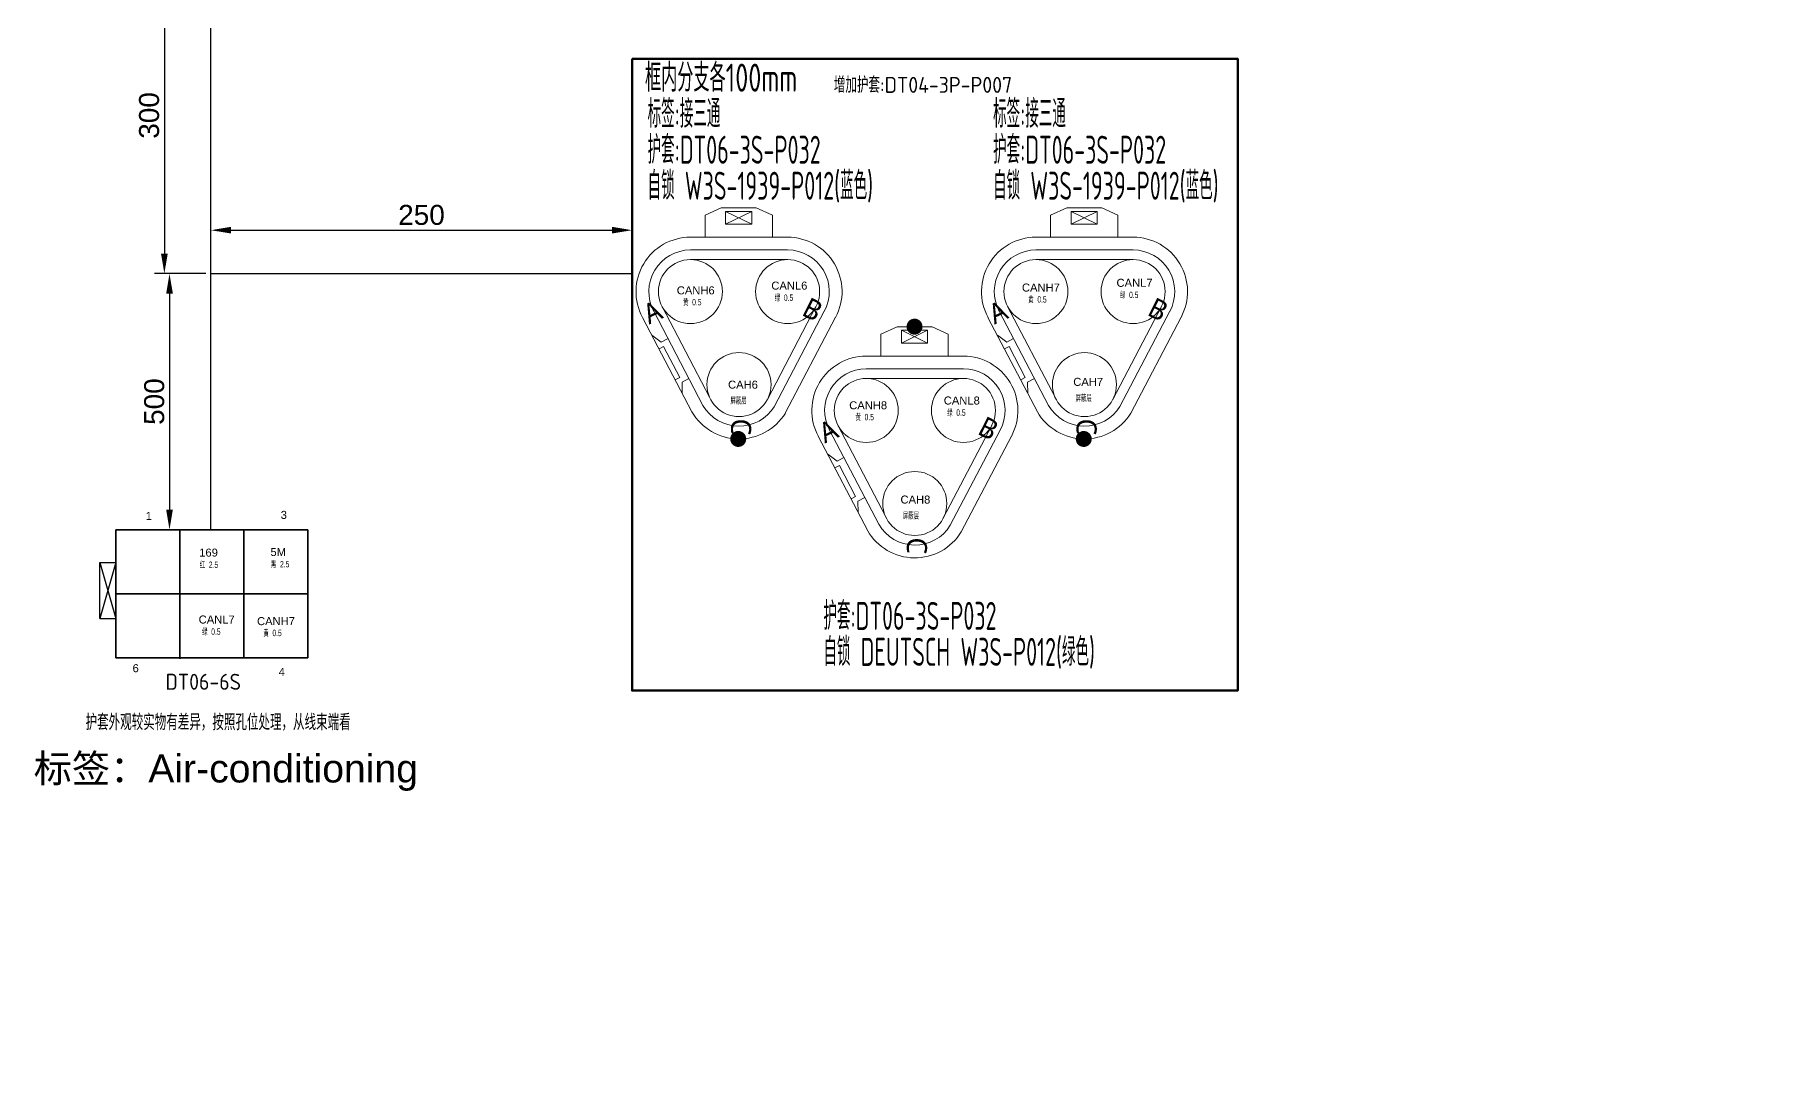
# Model space of a CAD drawing. Header units: millimetres. Extents: x 1638 to 3450, y 1129 to 2069.
# Drawn here: x 2675.9 to 2892.1, y 1257.7 to 1386.2 of the extents above; entities that cross this region are included whole.
import ezdxf

# ---------------------------------------------------------------- set-up
doc = ezdxf.new("R2010")
doc.units = ezdxf.units.MM
for name, color, linetype, lineweight in [('1轮廓实线层', 7, 'Continuous', 50), ('AM60', 3, 'Continuous', 25), ('护套层', 3, 'Continuous', 0)]:
    doc.layers.add(name, color=color, linetype=linetype, lineweight=lineweight)
doc.layers.add('孔名层', color=1, linetype='Continuous')
doc.layers.add('线色线径', color=1, linetype='Continuous')
doc.styles.add('ISO Proportional', font='isocp.shx', dxfattribs={"bigfont": 'gbcbig.shx'})
doc.styles.get("Standard").update_dxf_attribs({"font": 'arial.ttf'})
doc.styles.add('TH_GBDIM', font='gbenor.shx', dxfattribs={"width": 0.8, "bigfont": 'gbcbig.shx'})
doc.styles.add('孔名字体', font='', dxfattribs={"height": 5, "bigfont": 'gbcbig.shx'})
doc.styles.add('技术要求及剖视用', font='gbenor.shx', dxfattribs={"width": 0.7, "bigfont": 'gbcbig.shx'})
doc.styles.get('孔名字体').set_extended_font_data('Microsoft YaHei')
doc.dimstyles.new('ISO-25', dxfattribs={"dimtxt": 2.5, "dimasz": 2.5, "dimexe": 1.25, "dimexo": 0.625, "dimtad": 1, "dimtxsty": 'Standard', "dimcen": 2.5, "dimadec": 0, "dimazin": 0, "dimtfac": 1, "dimtmove": 0, "dimatfit": 3, "dimfxl": 1, "dimarcsym": 0})

# ---------------------------------------------------------------- blocks, each defined once
blk = doc.blocks.new('A$C21147477')
at = {"color": 3}
for p, q in [((2.01, 12.02), (2.01, 20.02)), ((2.01, 20.02), (2.01, 12.02)), ((2.01, 12.02), (2.01, 20.02)), ((2.01, 20.02), (2.01, 12.02)), ((2.01, 20.02), (2.01, 12.02)), ((18.01, 20.02), (2.01, 20.02)), ((2.01, 20.02), (18.01, 20.02)), ((10.01, 3.87), (10.01, 20.02)), ((10.01, 20.02), (10.01, 3.87)), ((10.01, 3.87), (10.01, 20.02)), ((10.01, 20.02), (10.01, 3.87)), ((10.01, 20.02), (10.01, 3.87)), ((10.01, 3.87), (10.01, 20.02)), ((10.01, 20.02), (10.01, 3.87)), ((10.01, 3.87), (10.01, 20.02)), ((10.01, 20.02), (10.01, 3.87)), ((10.01, 20.02), (10.01, 3.87)), ((10.01, 3.87), (10.01, 20.02)), ((10.01, 20.02), (10.01, 3.87)), ((10.01, 3.87), (10.01, 20.02)), ((10.01, 20.02), (10.01, 3.87)), ((10.01, 20.02), (10.01, 4.02)), ((18.01, 12.02), (18.01, 20.02)), ((18.01, 20.02), (18.01, 12.02)), ((18.01, 12.02), (18.01, 20.02)), ((18.01, 20.02), (18.01, 12.02)), ((18.01, 20.02), (18.01, 12.02)), ((18.01, 12.02), (18.01, 20.02)), ((18.01, 20.02), (18.01, 12.02)), ((18.01, 12.02), (18.01, 20.02)), ((18.01, 20.02), (18.01, 12.02)), ((18.01, 20.02), (18.01, 12.02)), ((26.01, 20.02), (18.01, 20.02)), ((18.01, 20.02), (26.01, 20.02)), ((26.01, 12.02), (26.01, 20.02)), ((26.01, 20.02), (26.01, 12.02)), ((26.01, 12.02), (26.01, 20.02)), ((26.01, 20.02), (26.01, 12.02)), ((26.01, 20.02), (26.01, 12.02)), ((0, 15.94), (2, 8.94)), ((0, 8.94), (0, 15.94)), ((0, 15.94), (2, 15.94)), ((2, 15.94), (0, 8.94)), ((2.01, 4.02), (2.01, 12.02)), ((2.01, 12.02), (2.01, 4.02)), ((2.01, 4.02), (2.01, 12.02)), ((2.01, 12.02), (2.01, 4.02)), ((2.01, 12.02), (2.01, 4.02)), ((10.01, 12.02), (2.01, 12.02)), ((2.01, 12.02), (10.01, 12.02)), ((10.01, 12.02), (2.01, 12.02)), ((2.01, 12.02), (10.01, 12.02)), ((2.01, 12.02), (10.01, 12.02)), ((18.01, 12.02), (10.01, 12.02)), ((10.01, 12.02), (18.01, 12.02)), ((18.01, 12.02), (10.01, 12.02)), ((10.01, 12.02), (18.01, 12.02)), ((10.01, 12.02), (18.01, 12.02)), ((18.01, 4.02), (18.01, 12.02)), ((18.01, 12.02), (18.01, 4.02)), ((18.01, 4.02), (18.01, 12.02)), ((18.01, 12.02), (18.01, 4.02)), ((18.01, 12.02), (18.01, 4.02)), ((18.01, 4.02), (18.01, 12.02)), ((18.01, 12.02), (18.01, 4.02)), ((18.01, 4.02), (18.01, 12.02)), ((18.01, 12.02), (18.01, 4.02)), ((18.01, 12.02), (18.01, 4.02)), ((26.01, 12.02), (18.01, 12.02)), ((18.01, 12.02), (26.01, 12.02)), ((26.01, 12.02), (18.01, 12.02)), ((18.01, 12.02), (26.01, 12.02)), ((18.01, 12.02), (26.01, 12.02)), ((26.01, 4.02), (26.01, 12.02)), ((26.01, 12.02), (26.01, 4.02)), ((26.01, 4.02), (26.01, 12.02)), ((26.01, 12.02), (26.01, 4.02)), ((26.01, 12.02), (26.01, 4.02)), ((0, 8.94), (2, 8.94)), ((10.01, 4.02), (2.01, 4.02)), ((2.01, 4.02), (10.01, 4.02)), ((2.01, 4.02), (10.01, 4.02)), ((18.01, 4.02), (10.01, 4.02)), ((10.01, 4.02), (18.01, 4.02)), ((10.01, 4.02), (18.01, 4.02)), ((26.01, 4.02), (18.01, 4.02)), ((18.01, 4.02), (26.01, 4.02)), ((18.01, 4.02), (26.01, 4.02))]:
    blk.add_line(p, q, dxfattribs=at)
at = {"layer": 'AM60', "color": 3, "style": 'ISO Proportional'}
blk.add_text('DT06-6S', height=2, dxfattribs=at).set_placement((8.22, 0.01))
blk = doc.blocks.new('A$C5ac91eaa')
blk.add_blockref('A$C21147477', (0, 0))
at = {"layer": 'AM60', "color": 1}
for s, p in [('1', (5.75, 21.25)), ('3', (22.62, 21.38)), ('6', (4.11, 2.21)), ('4', (22.36, 1.74))]:
    blk.add_text(s, height=1, dxfattribs=at).set_placement(p)
blk = doc.blocks.new('DT06-3S-P032-Out21521105156')
for p, q in [((-29.33, -14.82), (-27.31, -13.9)), ((-29.33, -17.58), (-29.33, -14.82)), ((-27.31, -13.9), (-22.94, -13.9)), ((-23.49, -14.35), (-26.76, -15.95)), ((-26.76, -14.35), (-23.49, -15.95)), ((-22.94, -13.9), (-20.92, -14.82)), ((-20.92, -17.58), (-20.92, -14.82)), ((-31.24, -17.58), (-19.01, -17.58)), ((-31.16, -19.18), (-19.01, -19.18)), ((-28.12, -17.58), (-29.33, -17.58)), ((-22.13, -17.58), (-20.92, -17.58)), ((-31.16, -20.38), (-19, -20.38)), ((-37.15, -27.61), (-30.97, -39.42)), ((-35.74, -26.85), (-29.59, -38.61)), ((-34.71, -26.23), (-28.76, -37.59)), ((-15.47, -26.24), (-21.54, -37.86)), ((-14.43, -26.82), (-20.66, -38.73)), ((-13.02, -27.58), (-19.3, -39.57)), ((-34.8, -30.7), (-35.98, -29.85)), ((-33.95, -30.26), (-34.8, -30.7)), ((-34.51, -31.26), (-35.08, -31.56)), ((-34.51, -31.26), (-32.5, -35.14)), ((-32.5, -35.14), (-33.06, -35.43)), ((-31.35, -35.26), (-32.21, -35.7)), ((-32.21, -35.7), (-32.17, -37.13))]:
    blk.add_line(p, q)
blk.add_lwpolyline([(-26.76, -14.35), (-23.49, -14.35), (-23.49, -15.95), (-26.76, -15.95)], close=True)
for centre in [(-31.16, -24.38), (-19.01, -24.38), (-25.09, -36.01)]:
    blk.add_circle(centre, 4)
for centre, radius, start, end in [((-31.16, -24.38), 6.8, 90, 208.4025), ((-31.16, -24.38), 5.2, 90, 208.4025), ((-19.01, -24.38), 6.8, 331.5975, 90), ((-19.01, -24.38), 5.2, 331.5975, 90), ((-25.09, -36.01), 5.2, 210, 328.4025), ((-25.09, -36.01), 6.8, 210, 328.4025)]:
    blk.add_arc(centre, radius, start, end)
at = {"layer": '孔名层', "style": '孔名字体'}
for s, rotation, p in [('A', 24.8528, (-36.33, -28.52)), ('B', 333.3512, (-17.4, -27.25)), ('C', 268.5587, (-26.04, -40.23))]:
    blk.add_text(s, height=2.5, rotation=rotation, dxfattribs=at).set_placement(p)
at = {"layer": '护套层', "style": '技术要求及剖视用', "width": 0.67}
for tag, p, flags in [('备注', (11.43, 11.35), 8), ('标号', (11.43, 7.35), 8), ('功能', (10.93, 3.35), 8), ('英文功能', (10.93, -0.65), 8), ('编号', (-0.07, -4.65), 8), ('护套号', (10.93, -4.65), 8), ('颜色', (31.93, -4.65), 9), ('厂家', (33.93, -4.65), 9), ('端子', (35.93, -4.65), 9), ('统计到BOM', (31.93, -6.65), 9), ('客户代号', (-0.07, -8.65), 8), ('配件', (10.93, -8.65), 8), ('配置', (31.93, -8.65), 9), ('编码', (33.93, -8.65), 9), ('防水栓', (35.93, -8.65), 9), ('工序', (31.93, -10.65), 9), ('工位', (33.93, -10.65), 9), ('设计软件', (38.69, -10.65), 9), ('附件', (10.93, -12.65), 8), ('视图', (31.93, -12.65), 9), ('方向', (33.93, -12.65), 9), ('盲栓', (35.93, -12.65), 9)]:
    blk.add_attdef(tag, p, '', height=3.5, dxfattribs=dict(at, flags=flags))
blk = doc.blocks.new('DT06-3S-P032-Out21521105310')
for p, q in [((-29.33, -14.82), (-27.31, -13.9)), ((-29.33, -17.58), (-29.33, -14.82)), ((-27.31, -13.9), (-22.94, -13.9)), ((-23.49, -14.35), (-26.76, -15.95)), ((-26.76, -14.35), (-23.49, -15.95)), ((-22.94, -13.9), (-20.92, -14.82)), ((-20.92, -17.58), (-20.92, -14.82)), ((-31.24, -17.58), (-19.01, -17.58)), ((-31.16, -19.18), (-19.01, -19.18)), ((-28.12, -17.58), (-29.33, -17.58)), ((-22.13, -17.58), (-20.92, -17.58)), ((-31.16, -20.38), (-19, -20.38)), ((-37.15, -27.61), (-30.97, -39.42)), ((-35.74, -26.85), (-29.59, -38.61)), ((-34.71, -26.23), (-28.76, -37.59)), ((-15.47, -26.24), (-21.54, -37.86)), ((-14.43, -26.82), (-20.66, -38.73)), ((-13.02, -27.58), (-19.3, -39.57)), ((-34.8, -30.7), (-35.98, -29.85)), ((-33.95, -30.26), (-34.8, -30.7)), ((-34.51, -31.26), (-35.08, -31.56)), ((-34.51, -31.26), (-32.5, -35.14)), ((-32.5, -35.14), (-33.06, -35.43)), ((-31.35, -35.26), (-32.21, -35.7)), ((-32.21, -35.7), (-32.17, -37.13))]:
    blk.add_line(p, q)
blk.add_lwpolyline([(-26.76, -14.35), (-23.49, -14.35), (-23.49, -15.95), (-26.76, -15.95)], close=True)
for centre in [(-31.16, -24.38), (-19.01, -24.38), (-25.09, -36.01)]:
    blk.add_circle(centre, 4)
for centre, radius, start, end in [((-31.16, -24.38), 6.8, 90, 208.4025), ((-31.16, -24.38), 5.2, 90, 208.4025), ((-19.01, -24.38), 6.8, 331.5975, 90), ((-19.01, -24.38), 5.2, 331.5975, 90), ((-25.09, -36.01), 5.2, 210, 328.4025), ((-25.09, -36.01), 6.8, 210, 328.4025)]:
    blk.add_arc(centre, radius, start, end)
at = {"layer": '孔名层', "style": '孔名字体'}
for s, rotation, p in [('A', 24.8528, (-36.33, -28.52)), ('B', 333.3512, (-17.4, -27.25)), ('C', 268.5587, (-26.04, -40.23))]:
    blk.add_text(s, height=2.5, rotation=rotation, dxfattribs=at).set_placement(p)
at = {"layer": '护套层', "style": '技术要求及剖视用', "width": 0.67}
for tag, p, flags in [('备注', (11.43, 11.35), 8), ('标号', (11.43, 7.35), 8), ('功能', (10.93, 3.35), 8), ('英文功能', (10.93, -0.65), 8), ('编号', (-0.07, -4.65), 8), ('护套号', (10.93, -4.65), 8), ('颜色', (31.93, -4.65), 9), ('厂家', (33.93, -4.65), 9), ('端子', (35.93, -4.65), 9), ('统计到BOM', (31.93, -6.65), 9), ('客户代号', (-0.07, -8.65), 8), ('配件', (10.93, -8.65), 8), ('配置', (31.93, -8.65), 9), ('编码', (33.93, -8.65), 9), ('防水栓', (35.93, -8.65), 9), ('工序', (31.93, -10.65), 9), ('工位', (33.93, -10.65), 9), ('设计软件', (38.69, -10.65), 9), ('附件', (10.93, -12.65), 8), ('视图', (31.93, -12.65), 9), ('方向', (33.93, -12.65), 9), ('盲栓', (35.93, -12.65), 9)]:
    blk.add_attdef(tag, p, '', height=3.5, dxfattribs=dict(at, flags=flags))
blk = doc.blocks.new('*D268')
at = {"color": 0, "lineweight": -2, "transparency": 16777216}
for p, q in [((2697.32, 1395.89), (2690.87, 1395.89)), ((2692.12, 1393.39), (2692.12, 1358.85)), ((2697.32, 1356.35), (2690.87, 1356.35))]:
    blk.add_line(p, q, dxfattribs=at)
at = {"color": 0, "transparency": 16777216}
for points in [[(2691.7, 1393.39), (2692.54, 1393.39), (2692.12, 1395.89)], [(2691.7, 1358.85), (2692.54, 1358.85), (2692.12, 1356.35)]]:
    blk.add_solid(points, dxfattribs=at)
at = {"layer": 'Defpoints', "color": 0, "transparency": 16777216}
for p in [(2697.94, 1395.89), (2692.12, 1356.35), (2697.94, 1356.35)]:
    blk.add_point(p, dxfattribs=at)
at = {"color": 3, "transparency": 16777216, "insert": (2690.22, 1376.12), "char_height": 2.5, "attachment_point": 5, "rotation": 90}
blk.add_mtext('300', dxfattribs=at)
blk = doc.blocks.new('*D269')
at = {"color": 0, "lineweight": -2, "transparency": 16777216}
for p, q in [((2697.32, 1356.35), (2691.51, 1356.35)), ((2692.76, 1353.85), (2692.76, 1326.82)), ((2697.32, 1324.32), (2691.51, 1324.32))]:
    blk.add_line(p, q, dxfattribs=at)
at = {"color": 0, "transparency": 16777216}
for points in [[(2692.35, 1353.85), (2693.18, 1353.85), (2692.76, 1356.35)], [(2692.35, 1326.82), (2693.18, 1326.82), (2692.76, 1324.32)]]:
    blk.add_solid(points, dxfattribs=at)
at = {"layer": 'Defpoints', "color": 0, "transparency": 16777216}
for p in [(2697.94, 1356.35), (2692.76, 1324.32), (2697.94, 1324.32)]:
    blk.add_point(p, dxfattribs=at)
at = {"color": 6, "transparency": 16777216, "insert": (2690.86, 1340.34), "char_height": 2.5, "attachment_point": 5, "rotation": 90}
blk.add_mtext('500', dxfattribs=at)
blk = doc.blocks.new('*D270')
at = {"color": 0, "lineweight": -2, "transparency": 16777216}
for p, q in [((2697.94, 1356.98), (2697.94, 1363.02)), ((2700.44, 1361.77), (2748.06, 1361.77)), ((2750.56, 1356.98), (2750.56, 1363.02))]:
    blk.add_line(p, q, dxfattribs=at)
at = {"color": 0, "transparency": 16777216}
for points in [[(2700.44, 1362.19), (2700.44, 1361.36), (2697.94, 1361.77)], [(2748.06, 1362.19), (2748.06, 1361.36), (2750.56, 1361.77)]]:
    blk.add_solid(points, dxfattribs=at)
at = {"layer": 'Defpoints', "color": 0, "transparency": 16777216}
for p in [(2750.56, 1361.77), (2697.94, 1356.35), (2750.56, 1356.35)]:
    blk.add_point(p, dxfattribs=at)
at = {"color": 3, "transparency": 16777216, "insert": (2724.25, 1363.67), "char_height": 2.5, "attachment_point": 5}
blk.add_mtext('250', dxfattribs=at)
blk = doc.blocks.new('*D203')
at = {"color": 0, "lineweight": -2, "transparency": 16777216}
for p, q in [((2846.26, 1907.48), (2838.56, 1907.48)), ((2839.81, 1904.98), (2839.81, 1834.66)), ((2846.26, 1832.16), (2838.56, 1832.16)), ((3259.31, 1339.52), (3259.31, 1344.28)), ((3261.81, 1343.03), (3305.35, 1343.03)), ((3307.85, 1339.52), (3307.85, 1344.28))]:
    blk.add_line(p, q, dxfattribs=at)
at = {"color": 0, "transparency": 16777216}
for points in [[(2839.39, 1904.98), (2840.23, 1904.98), (2839.81, 1907.48)], [(2839.39, 1834.66), (2840.23, 1834.66), (2839.81, 1832.16)], [(3261.81, 1343.45), (3261.81, 1342.61), (3259.31, 1343.03)], [(3305.35, 1343.45), (3305.35, 1342.61), (3307.85, 1343.03)]]:
    blk.add_solid(points, dxfattribs=at)
at = {"layer": 'Defpoints', "color": 0, "transparency": 16777216}
for p in [(2846.89, 1907.48), (2839.81, 1832.16), (2846.89, 1832.16), (3307.85, 1343.03), (3259.31, 1338.89), (3307.85, 1338.89)]:
    blk.add_point(p, dxfattribs=at)
at = {"color": 3, "transparency": 16777216, "insert": (2837.91, 1869.82), "char_height": 2.5, "attachment_point": 5, "rotation": 90}
blk.add_mtext('250', dxfattribs=at)
at = {"color": 3, "transparency": 16777216, "insert": (3283.58, 1344.93), "char_height": 2.5, "attachment_point": 5}
blk.add_mtext('1000', dxfattribs=at)
blk = doc.blocks.new('*D204')
at = {"color": 0, "lineweight": -2, "transparency": 16777216}
for p, q in [((2807.69, 1832.78), (2807.69, 1837.17)), ((2810.19, 1835.92), (2844.39, 1835.92)), ((2846.89, 1832.78), (2846.89, 1837.17)), ((3307.22, 1393.61), (3303.24, 1393.61)), ((3304.49, 1391.11), (3304.49, 1341.39)), ((3307.22, 1338.89), (3303.24, 1338.89))]:
    blk.add_line(p, q, dxfattribs=at)
at = {"color": 0, "transparency": 16777216}
for points in [[(2810.19, 1836.34), (2810.19, 1835.51), (2807.69, 1835.92)], [(2844.39, 1836.34), (2844.39, 1835.51), (2846.89, 1835.92)], [(3304.07, 1391.11), (3304.9, 1391.11), (3304.49, 1393.61)], [(3304.07, 1341.39), (3304.9, 1341.39), (3304.49, 1338.89)]]:
    blk.add_solid(points, dxfattribs=at)
at = {"layer": 'Defpoints', "color": 0, "transparency": 16777216}
for p in [(2846.89, 1835.92), (2807.69, 1832.16), (2846.89, 1832.16), (3307.85, 1393.61), (3304.49, 1338.89), (3307.85, 1338.89)]:
    blk.add_point(p, dxfattribs=at)
at = {"color": 3, "transparency": 16777216, "insert": (2827.29, 1837.83), "char_height": 2.5, "attachment_point": 5}
blk.add_mtext('200', dxfattribs=at)
at = {"color": 3, "transparency": 16777216, "insert": (3302.59, 1366.25), "char_height": 2.5, "attachment_point": 5, "rotation": 90}
blk.add_mtext('500', dxfattribs=at)
blk = doc.blocks.new('*D205')
at = {"color": 0, "lineweight": -2, "transparency": 16777216}
for p, q in [((2785.72, 1832.78), (2785.72, 1837.15)), ((2788.22, 1835.9), (2805.19, 1835.9)), ((2807.69, 1832.78), (2807.69, 1837.15)), ((3272.83, 1250.25), (3272.83, 1255.42)), ((3275.33, 1254.17), (3326.03, 1254.17)), ((3328.53, 1250.2), (3328.53, 1255.42))]:
    blk.add_line(p, q, dxfattribs=at)
at = {"color": 0, "transparency": 16777216}
for points in [[(2788.22, 1836.32), (2788.22, 1835.49), (2785.72, 1835.9)], [(2805.19, 1836.32), (2805.19, 1835.49), (2807.69, 1835.9)], [(3275.33, 1254.58), (3275.33, 1253.75), (3272.83, 1254.17)], [(3326.03, 1254.58), (3326.03, 1253.75), (3328.53, 1254.17)]]:
    blk.add_solid(points, dxfattribs=at)
at = {"layer": 'Defpoints', "color": 0, "transparency": 16777216}
for p in [(2807.69, 1835.9), (2785.72, 1832.16), (2807.69, 1832.16), (3328.53, 1254.17), (3272.83, 1249.62), (3328.53, 1249.58)]:
    blk.add_point(p, dxfattribs=at)
at = {"color": 3, "transparency": 16777216, "char_height": 2.5, "attachment_point": 5}
for s, insert in [('100', (2796.71, 1837.81)), ('2800', (3300.68, 1256.07))]:
    blk.add_mtext(s, dxfattribs=dict(at, insert=insert))

msp = doc.modelspace()

# ---------------------------------------------------------------- hatches: boundary and pattern name
at = {"layer": '护套层'}
h = msp.add_hatch(color=256, dxfattribs=at)
edge = h.paths.add_edge_path()
edge.add_arc((2785.858, 1349.711), 1, 0, 360)
h = msp.add_hatch(color=256, dxfattribs=at)
edge = h.paths.add_edge_path()
edge.add_arc((2763.83, 1335.67), 1, 0, 360)
h = msp.add_hatch(color=256, dxfattribs=at)
edge = h.paths.add_edge_path()
edge.add_arc((2807.002, 1335.669), 1, 0, 360)

# ---------------------------------------------------------------- linework, layer by layer
for p, q in [((2697.942, 1324.317), (2697.942, 1395.889)), ((2697.942, 1356.354), (2750.562, 1356.354))]:
    msp.add_line(p, q)
at = {"layer": '1轮廓实线层', "color": 2}
msp.add_lwpolyline([(2750.562, 1383.218), (2826.243, 1383.218), (2826.243, 1304.214), (2750.562, 1304.214)], close=True, dxfattribs=at)

# ---------------------------------------------------------------- block references
msp.add_blockref('A$C5ac91eaa', (2684.037, 1304.296))
at = {"layer": '护套层'}
ref = msp.add_blockref('DT06-3S-P032-Out21521105156', (2789.013, 1378.479), dxfattribs=at)
ref.add_attrib('功能', '标签:接三通', (2752.505, 1374.582), dxfattribs={"height": 3.5, "style": '技术要求及剖视用', "width": 0.67})
ref.add_attrib('护套号', '护套:DT06-3S-P032', (2752.505, 1370.082), dxfattribs={"height": 3.5, "style": '技术要求及剖视用', "width": 0.67})
ref.add_attrib('附件', '自锁 W3S-1939-P012(蓝色)', (2752.505, 1365.582), dxfattribs={"height": 3.5, "style": '技术要求及剖视用', "width": 0.67})
ref = msp.add_blockref('DT06-3S-P032-Out21521105156', (2832.185, 1378.478), dxfattribs=at)
ref.add_attrib('功能', '标签:接三通', (2795.676, 1374.581), dxfattribs={"height": 3.5, "style": '技术要求及剖视用', "width": 0.67})
ref.add_attrib('护套号', '护套:DT06-3S-P032', (2795.676, 1370.081), dxfattribs={"height": 3.5, "style": '技术要求及剖视用', "width": 0.67})
ref.add_attrib('附件', '自锁 W3S-1939-P012(蓝色)', (2795.676, 1365.581), dxfattribs={"height": 3.5, "style": '技术要求及剖视用', "width": 0.67})
ref = msp.add_blockref('DT06-3S-P032-Out21521105310', (2810.984, 1363.609), dxfattribs=at)
ref.add_attrib('护套号', '护套:DT06-3S-P032', (2774.475, 1311.799), dxfattribs={"height": 3.5, "style": '技术要求及剖视用', "width": 0.67})
ref.add_attrib('附件', '自锁 DEUTSCH W3S-P012(绿色)', (2774.475, 1307.299), dxfattribs={"height": 3.5, "style": '技术要求及剖视用', "width": 0.67})

# ---------------------------------------------------------------- texts
at = {"color": 4, "style": 'TH_GBDIM', "width": 0.8}
msp.add_text('框内分支各100mm', height=3.5, dxfattribs=at).set_placement((2752.179, 1379.091))
at = {"layer": 'AM60', "color": 6, "style": 'ISO Proportional'}
msp.add_text('增加护套:DT04-3P-P007', height=2, dxfattribs=at).set_placement((2775.774, 1378.94))
at = {"layer": 'AM60', "lineweight": 5}
for s, p in [('CANL6', (2767.966, 1354.343)), ('CANL7', (2811.099, 1354.693)), ('CANH6', (2756.15, 1353.747)), ('CANH7', (2799.283, 1354.098)), ('CANH8', (2777.696, 1339.379)), ('CANL8', (2789.512, 1339.975)), ('169', (2696.477, 1320.96)), ('5M', (2705.377, 1321.03)), ('CANL7', (2696.408, 1312.591)), ('CANH7', (2703.701, 1312.389))]:
    msp.add_text(s, height=1, dxfattribs=at).set_placement(p)
at = {"layer": 'AM60', "color": 3, "style": 'ISO Proportional'}
msp.add_text('护套外观较实物有差异，按照孔位处理，从线束端看', height=2, dxfattribs=at).set_placement((2682.276, 1299.252))
at = {"layer": 'AM60', "lineweight": 5, "char_height": 1, "width": 2.90576, "attachment_point": 1}
for s, insert in [('CAH6', (2762.558, 1342.958)), ('CAH7', (2805.691, 1343.309)), ('CAH8', (2784.105, 1328.591))]:
    msp.add_mtext(s, dxfattribs=dict(at, insert=insert))
at = {"layer": 'AM60', "insert": (2675.79, 1296.217), "char_height": 3.5, "attachment_point": 1}
msp.add_mtext_dynamic_manual_height_columns('{\\fSimSun|b0|i0|c134|p2;\\C3;标签：\\fArial|b0|i0|c0|p34;Air-conditioning}', width=66.92058, gutter_width=12.5, heights=[35.837], dxfattribs=at)
at = {"layer": '线色线径', "lineweight": 5, "width": 0.6}
for s, p in [('黄  0.5', (2756.936, 1352.372)), ('绿  0.5', (2768.396, 1352.934)), ('黄  0.5', (2800.07, 1352.722)), ('绿  0.5', (2811.529, 1353.285)), ('屏蔽层', (2762.854, 1340.071)), ('屏蔽层', (2805.987, 1340.421)), ('黄  0.5', (2778.483, 1338.004)), ('绿  0.5', (2789.942, 1338.566)), ('屏蔽层', (2784.401, 1325.703)), ('红  2.5', (2696.539, 1319.541)), ('黑  2.5', (2705.439, 1319.611)), ('绿  0.5', (2696.838, 1311.182)), ('黄  0.5', (2704.487, 1311.014))]:
    msp.add_text(s, height=0.8, dxfattribs=at).set_placement(p)

# ---------------------------------------------------------------- dimensions: what is measured, and where the dimension line sits
at = {"color": 1}
for base, p1, p2, text, override, picture, middle in [((2839.81, 1832.159), (2846.885, 1907.485), (2846.885, 1832.159), '250', {"dimclrt": 3}, '*D203', (2837.909, 1869.822)), ((2692.12, 1356.354), (2697.942, 1395.889), (2697.942, 1356.354), '300', {"dimclrt": 3}, '*D268', (2690.217, 1376.121)), ((2692.765, 1324.317), (2697.942, 1356.354), (2697.942, 1324.317), '500', {"dimclrt": 6}, '*D269', (2690.863, 1340.335))]:
    dim = msp.add_linear_dim(base=base, p1=p1, p2=p2, angle=90, text=text, dimstyle='ISO-25', override=override, dxfattribs=at)
    dim.commit()
    dim.dimension.update_dxf_attribs({"geometry": picture, "text_midpoint": middle})
for base, p1, p2, text, picture, middle in [((2846.885, 1835.925), (2807.692, 1832.159), (2846.885, 1832.159), '200', '*D204', (2827.289, 1837.826)), ((2807.692, 1835.904), (2785.719, 1832.159), (2807.692, 1832.159), '100', '*D205', (2796.705, 1837.806)), ((2750.562, 1361.773), (2697.942, 1356.354), (2750.562, 1356.354), '250', '*D270', (2724.252, 1363.674))]:
    dim = msp.add_linear_dim(base=base, p1=p1, p2=p2, text=text, dimstyle='ISO-25', override={"dimclrt": 3}, dxfattribs=at)
    dim.commit()
    dim.dimension.update_dxf_attribs({"geometry": picture, "text_midpoint": middle})

doc.saveas('drawing.dxf')
